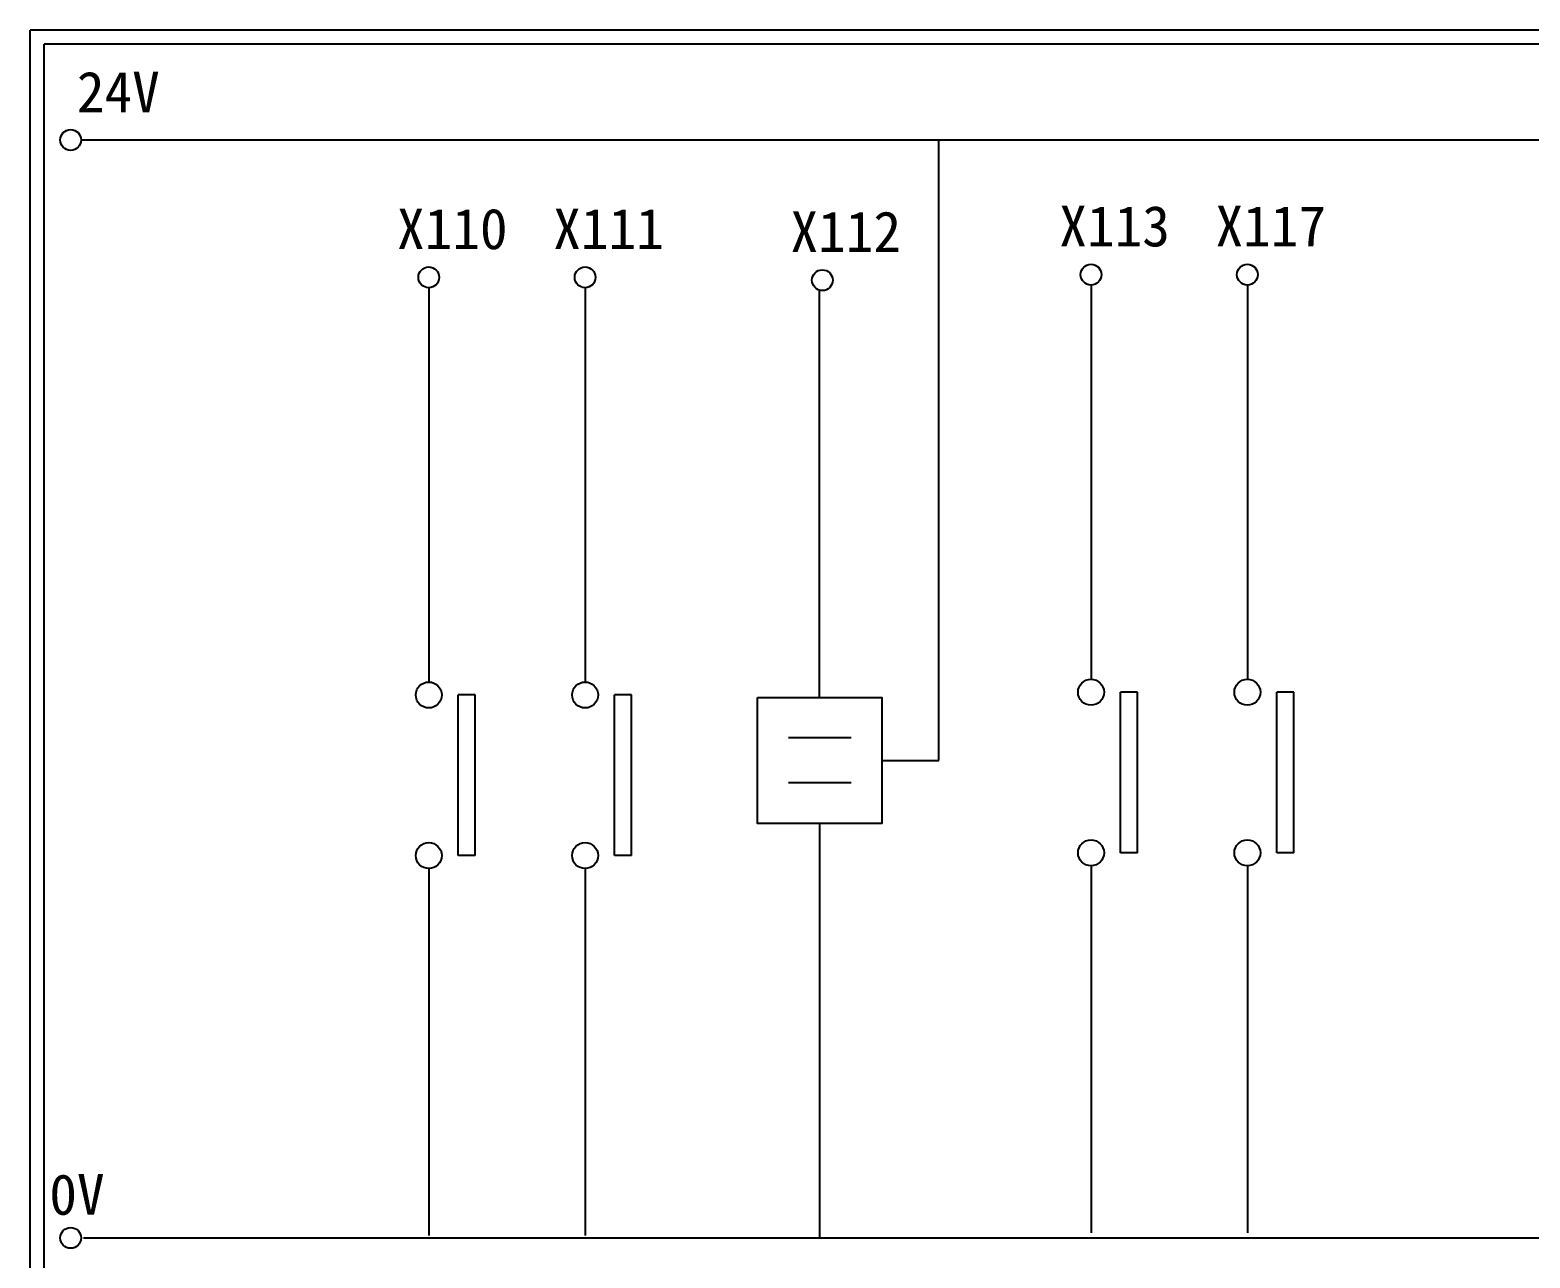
# Model space of a CAD drawing. Extents: x 275 to 562, y 265 to 469.
# Drawn here: x 274.9 to 407.8, y 360.1 to 468.9 of the extents above; entities that cross this region are included whole.
import ezdxf

# ---------------------------------------------------------------- set-up
doc = ezdxf.new("R2010")
doc.units = 0
doc.layers.get('0').update_dxf_attribs({"linetype": 'CONTINUOUS'})
doc.layers.add('圖框層', color=7, linetype='CONTINUOUS')
doc.layers.add('標尺寸層', color=3, linetype='CONTINUOUS')
doc.styles.add('STSL', font='kaiu.ttf')

msp = doc.modelspace()

# ---------------------------------------------------------------- linework, layer by layer
for p, q in [((355.42, 404.19), (355.42, 459.1)), ((344.84, 409.77), (344.84, 445.79)), ((314.33, 410), (312.83, 410)), ((328.18, 410), (326.67, 410)), ((373, 410.24), (371.5, 410.24)), ((386.85, 410.24), (385.34, 410.24)), ((350.36, 404.19), (355.42, 404.19)), ((344.84, 398.61), (344.84, 361.84)), ((373, 396.01), (371.5, 396.01)), ((386.85, 396.01), (385.34, 396.01)), ((314.33, 395.77), (312.83, 395.77)), ((328.18, 395.77), (326.67, 395.77))]:
    msp.add_line(p, q)
msp.add_lwpolyline([(339.33, 409.77), (350.36, 409.77), (350.36, 398.61), (339.33, 398.61)], close=True)
at = {"layer": '圖框層', "color": 7}
for p, q in [((561.9, 468.91), (274.9, 468.91)), ((274.9, 264.95), (274.9, 468.91)), ((560.65, 467.66), (276.15, 467.66)), ((276.15, 266.2), (276.15, 467.66))]:
    msp.add_line(p, q, dxfattribs=at)
at = {"layer": '標尺寸層', "color": 7}
for p, q in [((279.42, 459.17), (557.02, 459.17)), ((310.22, 446.08), (310.22, 411.15)), ((324.07, 446.08), (324.07, 411.15)), ((368.89, 446.32), (368.89, 411.39)), ((382.74, 446.32), (382.74, 411.39)), ((312.83, 395.77), (312.83, 410)), ((314.33, 395.77), (314.33, 410)), ((326.67, 395.77), (326.67, 410)), ((328.18, 395.77), (328.18, 410)), ((371.5, 396.01), (371.5, 410.24)), ((373, 396.01), (373, 410.24)), ((385.34, 396.01), (385.34, 410.24)), ((386.85, 396.01), (386.85, 410.24)), ((342.08, 406.22), (347.65, 406.22)), ((342.08, 402.25), (347.65, 402.25)), ((368.89, 394.87), (368.89, 362.36)), ((368.89, 394.86), (368.89, 362.36)), ((382.74, 394.87), (382.74, 362.36)), ((382.74, 394.86), (382.74, 362.36)), ((310.22, 394.62), (310.22, 362.12)), ((310.22, 394.61), (310.22, 362.12)), ((324.07, 394.62), (324.07, 362.12)), ((324.07, 394.61), (324.07, 362.12)), ((279.63, 361.9), (557.5, 361.9))]:
    msp.add_line(p, q, dxfattribs=at)
for centre, radius in [((278.5, 459.17), 0.92), ((310.22, 447), 0.92), ((324.07, 447), 0.92), ((324.07, 447), 0.92), ((368.89, 447.24), 0.92), ((382.74, 447.24), 0.92), ((382.74, 447.24), 0.92), ((345.09, 446.75), 0.92), ((310.22, 410), 1.15), ((324.07, 410), 1.15), ((368.89, 410.24), 1.15), ((382.74, 410.24), 1.15), ((310.22, 395.77), 1.15), ((324.07, 395.77), 1.15), ((368.89, 396.01), 1.15), ((382.74, 396.01), 1.15), ((278.5, 361.9), 0.92)]:
    msp.add_circle(centre, radius, dxfattribs=at)

# ---------------------------------------------------------------- texts
at = {"layer": '圖框層', "color": 4, "style": 'STSL'}
for s, p in [('24V', (279.05, 461.63)), ('X113', (366.08, 449.74)), ('X117 ', (379.92, 449.74)), ('X110', (307.41, 449.5)), ('X111 ', (321.25, 449.5)), ('X112 ', (342.27, 449.25)), ('0V', (276.61, 363.95))]:
    msp.add_text(s, height=3.6, dxfattribs=at).set_placement(p)

doc.saveas('drawing.dxf')
